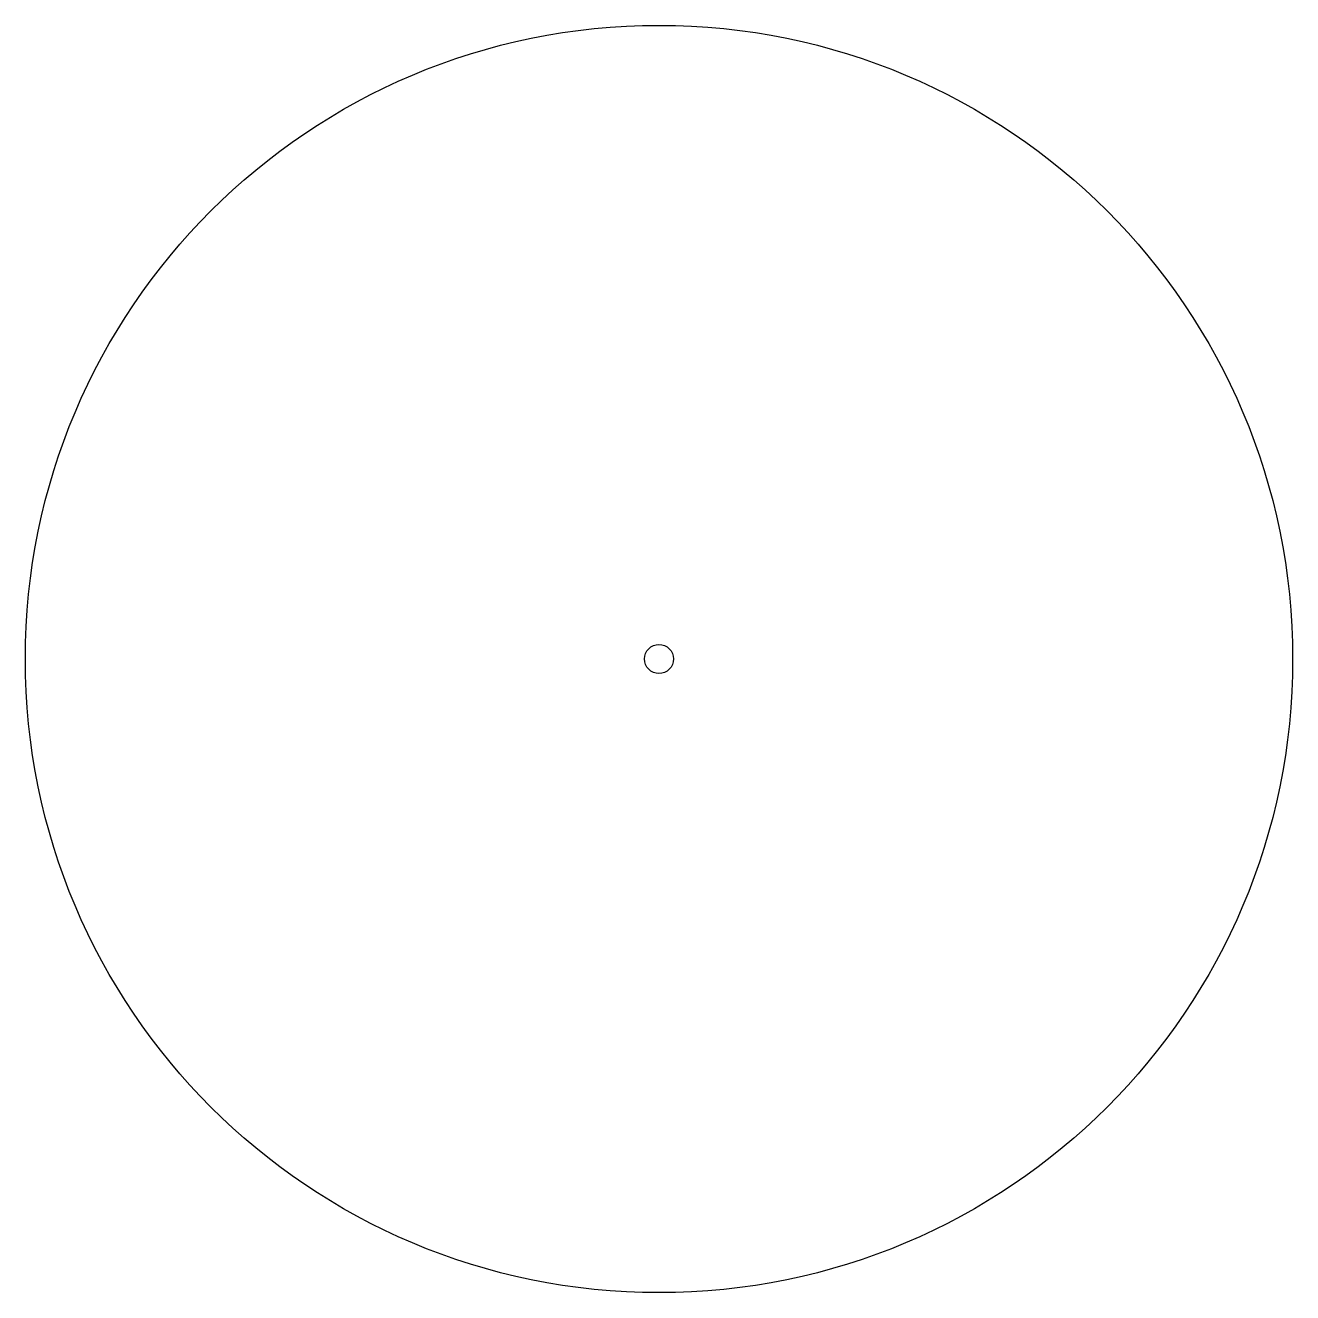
# Model space of a CAD drawing. Header units: millimetres. Extents: x -218 to 218, y -218 to 218.
import ezdxf

# ---------------------------------------------------------------- set-up
doc = ezdxf.new("R2010")
doc.units = ezdxf.units.MM
doc.layers.get('0').update_dxf_attribs({"linetype": 'CONTINUOUS'})

msp = doc.modelspace()

# ---------------------------------------------------------------- linework, layer by layer
for radius in [217.73, 217.73, 5, 5]:
    msp.add_circle((0, 0), radius)

doc.saveas('drawing.dxf')
